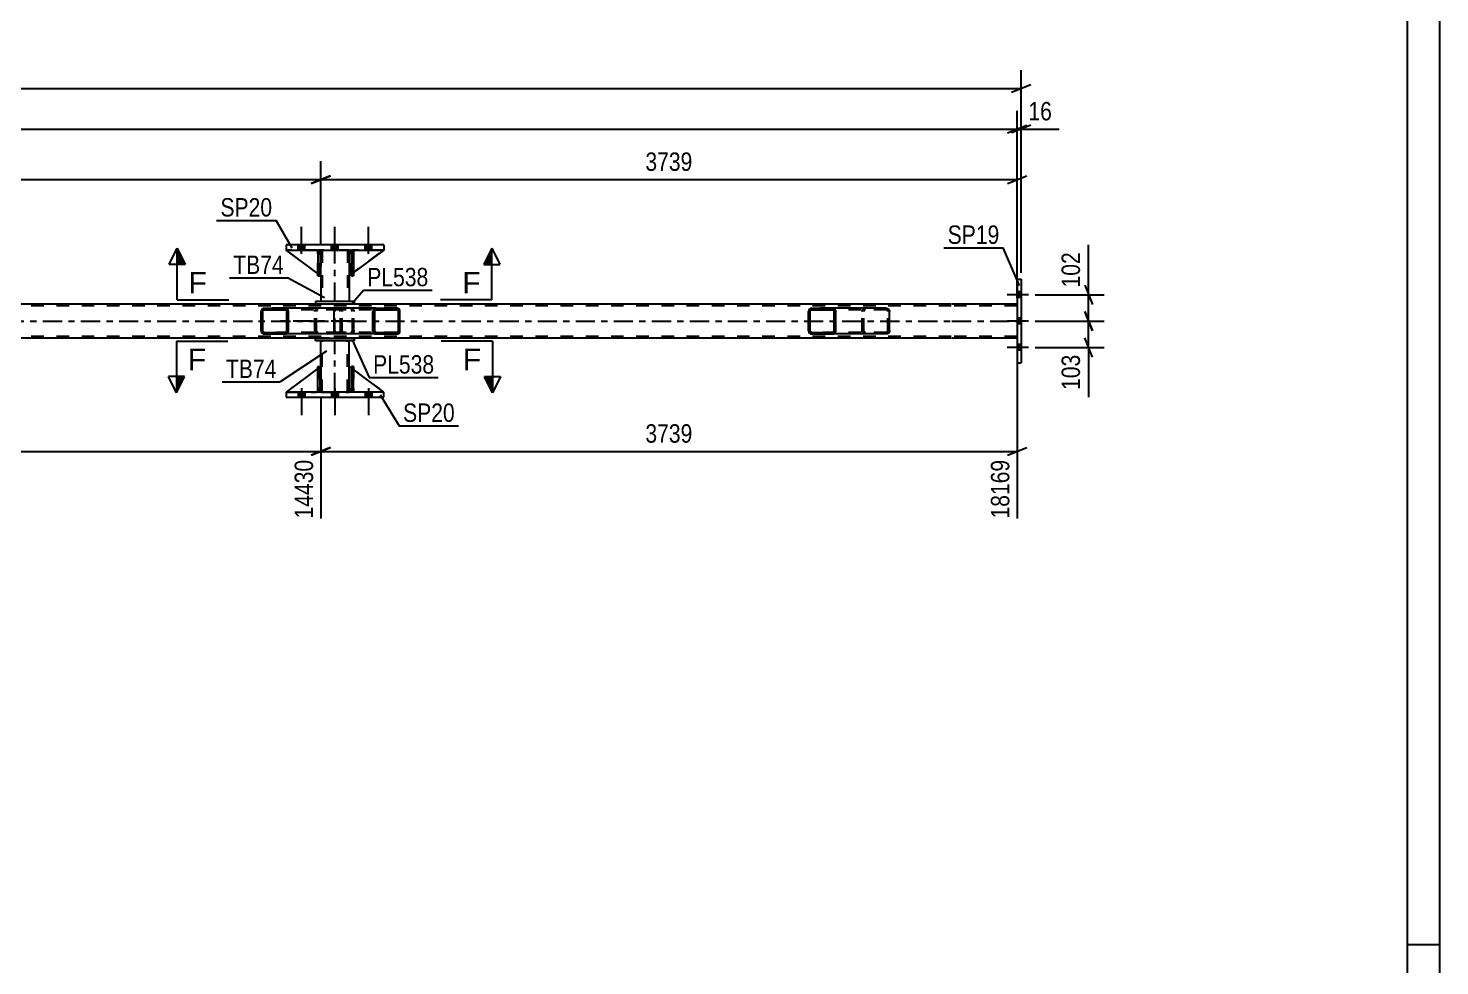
# Model space of a CAD drawing. Header units: millimetres. Extents: x 0 to 841, y 0 to 594.
# Drawn here: x 621.5 to 841, y 145.8 to 291.5 of the extents above; entities that cross this region are included whole.
import ezdxf

# ---------------------------------------------------------------- set-up
doc = ezdxf.new("R2010")
doc.units = ezdxf.units.MM
doc.linetypes.add('DXK_LINE_DOT2', pattern=[3.9198, 1.9599, -1.9599])
doc.linetypes.add('DXK_LINE_DOT3', pattern=[5.9187, 2.979, -0.9799, 0.9799, -0.9799])
doc.styles.add('Arial', font='ARIAL.TTF', dxfattribs={"height": 0.2})
doc.styles.add('Arial Narrow', font='ARIALN.TTF', dxfattribs={"height": 0.2})

# ---------------------------------------------------------------- blocks, each defined once
blk = doc.blocks.new('Unknown-814735472-1133')
at = {"color": 5, "linetype": 'Continuous'}
for p, q in [((841, 0), (841, 594)), ((836, 5), (836, 589)), ((841, 149), (836, 149))]:
    blk.add_line(p, q, dxfattribs=at)
blk = doc.blocks.new('Part-814735472-2934 - 2738')
at = {"color": 7, "linetype": 'DXK_LINE_DOT2'}
for p, q in [((671.75, 256.42), (671.75, 257.02)), ((671.75, 257.02), (671.75, 257.02)), ((671.75, 257.02), (671.75, 253.02)), ((672.07, 257.02), (671.75, 257.02)), ((672.07, 256.42), (672.07, 257.02)), ((672.07, 253.02), (672.07, 257.02)), ((671.75, 253.02), (671.75, 256.42)), ((671.75, 256.42), (672.07, 256.42)), ((672.07, 256.42), (672.07, 253.02)), ((671.75, 253.02), (672.07, 253.02))]:
    blk.add_line(p, q, dxfattribs=at)
blk = doc.blocks.new('Part-814735472-2932 - 2738')
at = {"color": 2, "linetype": 'Continuous'}
for p, q in [((672.07, 257.02), (671.75, 257.02)), ((671.75, 257.02), (671.75, 253.02)), ((672.07, 257.02), (672.07, 257.02)), ((672.07, 257.02), (672.07, 253.02)), ((672.07, 253.02), (671.75, 253.02))]:
    blk.add_line(p, q, dxfattribs=at)
at = {"color": 7, "linetype": 'DXK_LINE_DOT2'}
for p, q in [((671.75, 256.42), (671.75, 257.02)), ((672.07, 256.42), (672.07, 257.02)), ((672.07, 257.02), (672.07, 257.02)), ((672.07, 256.42), (671.75, 256.42)), ((671.75, 256.42), (671.75, 253.02)), ((672.07, 253.02), (672.07, 256.42))]:
    blk.add_line(p, q, dxfattribs=at)
blk = doc.blocks.new('Part-814735472-2886 - 2738')
at = {"linetype": 'Continuous'}
h = blk.add_hatch(dxfattribs=at)
h.set_pattern_fill('', scale=0.7, style=0, pattern_type=0)
h.set_pattern_definition([(45, (679.2664, 247.6884), (-1.57154, 1.57154), [])])
h.paths.add_polyline_path([(679.3, 247.5), (679.27, 247.69), (679.16, 247.84), (678.99, 247.95), (678.8, 247.98), (675.62, 247.98), (675.43, 247.95), (675.26, 247.84), (675.15, 247.69), (675.11, 247.5), (675.11, 244.46), (675.15, 244.28), (675.26, 244.13), (675.43, 244.02), (675.62, 243.98), (678.8, 243.98), (678.99, 244.02), (679.16, 244.13), (679.27, 244.28), (679.3, 244.46)])
h.paths.add_polyline_path([(679.03, 244.37), (678.98, 244.3), (678.9, 244.24), (678.8, 244.22), (675.62, 244.22), (675.52, 244.24), (675.44, 244.3), (675.39, 244.37), (675.37, 244.46), (675.37, 247.5), (675.39, 247.6), (675.44, 247.67), (675.52, 247.73), (675.62, 247.74), (678.8, 247.74), (678.9, 247.73), (678.98, 247.67), (679.03, 247.6), (679.05, 247.5), (679.05, 244.46)])
at = {"color": 2, "linetype": 'Continuous'}
for p, q in [((669.05, 247.5), (669.07, 247.69)), ((669.05, 244.46), (669.05, 247.5)), ((669.07, 247.69), (669.13, 247.84)), ((669.13, 247.84), (669.21, 247.95)), ((669.21, 247.95), (669.32, 247.98)), ((675.62, 247.98), (669.32, 247.98)), ((675.15, 247.69), (675.11, 247.5)), ((675.11, 244.46), (675.11, 247.5)), ((675.37, 247.5), (675.39, 247.6)), ((675.37, 244.46), (675.37, 247.5)), ((675.39, 247.6), (675.44, 247.67)), ((675.62, 247.98), (675.43, 247.95)), ((675.44, 247.67), (675.52, 247.73)), ((675.52, 247.73), (675.62, 247.74)), ((675.62, 247.98), (678.8, 247.98)), ((675.62, 247.74), (678.8, 247.74)), ((678.99, 247.95), (678.8, 247.98)), ((678.8, 247.74), (678.9, 247.73)), ((678.9, 247.73), (678.98, 247.67)), ((678.98, 247.67), (679.03, 247.6)), ((679.03, 247.6), (679.05, 247.5)), ((679.05, 244.46), (679.05, 247.5)), ((679.3, 247.5), (679.27, 247.69)), ((679.3, 244.46), (679.3, 247.5)), ((669.07, 244.28), (669.05, 244.46)), ((669.13, 244.13), (669.07, 244.28)), ((669.21, 244.02), (669.13, 244.13)), ((669.32, 243.98), (669.21, 244.02)), ((675.62, 243.98), (669.32, 243.98)), ((675.11, 244.46), (675.15, 244.28)), ((675.39, 244.37), (675.37, 244.46)), ((675.44, 244.3), (675.39, 244.37)), ((675.43, 244.02), (675.62, 243.98)), ((675.52, 244.24), (675.44, 244.3)), ((675.62, 244.22), (675.52, 244.24)), ((675.62, 244.22), (678.8, 244.22)), ((675.62, 243.98), (678.8, 243.98)), ((678.9, 244.24), (678.8, 244.22)), ((678.8, 243.98), (678.99, 244.02)), ((678.98, 244.3), (678.9, 244.24)), ((679.03, 244.37), (678.98, 244.3)), ((679.05, 244.46), (679.03, 244.37)), ((679.27, 244.28), (679.3, 244.46))]:
    blk.add_line(p, q, dxfattribs=at)
at = {"color": 7, "linetype": 'DXK_LINE_DOT2'}
for p, q in [((669.19, 247.6), (669.18, 247.5)), ((669.18, 244.46), (669.18, 247.5)), ((669.22, 247.67), (669.19, 247.6)), ((669.27, 247.73), (669.22, 247.67)), ((669.32, 247.74), (669.27, 247.73)), ((678.8, 247.74), (669.32, 247.74)), ((670.31, 247.74), (670.31, 247.98)), ((671.65, 247.98), (671.84, 247.95)), ((671.75, 247.73), (671.65, 247.74)), ((671.83, 247.67), (671.75, 247.73)), ((671.88, 247.6), (671.83, 247.67)), ((671.9, 247.5), (671.88, 247.6)), ((671.9, 244.46), (671.9, 247.5)), ((672.12, 247.69), (672.15, 247.5)), ((672.15, 244.46), (672.15, 247.5)), ((678.8, 247.98), (675.62, 247.98)), ((669.18, 244.46), (669.19, 244.37)), ((669.19, 244.37), (669.22, 244.3)), ((669.22, 244.3), (669.27, 244.24)), ((669.27, 244.24), (669.32, 244.22)), ((678.8, 244.22), (669.32, 244.22)), ((670.31, 243.98), (670.31, 244.22)), ((671.65, 244.22), (671.75, 244.24)), ((671.84, 244.02), (671.65, 243.98)), ((671.75, 244.24), (671.83, 244.3)), ((671.83, 244.3), (671.88, 244.37)), ((671.88, 244.37), (671.9, 244.46)), ((672.15, 244.46), (672.12, 244.28)), ((678.8, 243.98), (675.62, 243.98))]:
    blk.add_line(p, q, dxfattribs=at)
for centre, start, end in [((671.67, 247.49), 23.8494, 68.8059), ((671.67, 244.48), 291.1941, 336.1506)]:
    blk.add_arc(centre, 0.492, start, end, dxfattribs=at)
at = {"color": 2, "linetype": 'Continuous'}
for centre, start, end in [((675.6, 247.49), 111.1941, 156.1506), ((678.82, 247.49), 23.8494, 68.8059), ((675.6, 244.48), 203.8494, 248.8059), ((678.82, 244.48), 291.1941, 336.1506)]:
    blk.add_arc(centre, 0.492, start, end, dxfattribs=at)
blk = doc.blocks.new('Part-814735472-2838 - 2738')
at = {"color": 2, "linetype": 'Continuous'}
for p, q in [((666.99, 257.02), (666.99, 256.42)), ((671.39, 257.02), (671.39, 256.42)), ((666.99, 253.02), (666.99, 249.02)), ((671.39, 253.02), (671.39, 249.02))]:
    blk.add_line(p, q, dxfattribs=at)
at = {"color": 7, "linetype": 'DXK_LINE_DOT2'}
for p, q in [((671.39, 257.02), (666.99, 257.02)), ((667.23, 257.02), (667.23, 249.02)), ((671.15, 257.02), (671.15, 249.02)), ((666.99, 256.42), (666.99, 253.02)), ((671.39, 256.42), (671.39, 253.02)), ((671.39, 249.02), (666.99, 249.02))]:
    blk.add_line(p, q, dxfattribs=at)
at = {"color": 7, "linetype": 'DXK_LINE_DOT3'}
blk.add_line((669.19, 249.02), (669.19, 257.02), dxfattribs=at)
blk = doc.blocks.new('Part-814735472-2853 - 2738')
at = {"linetype": 'Continuous'}
h = blk.add_hatch(dxfattribs=at)
h.set_pattern_fill('', scale=0.7, style=0, pattern_type=0)
h.set_pattern_definition([(45, (747.0559, 247.6884), (-1.57154, 1.57154), [])])
h.paths.add_polyline_path([(747.09, 247.5), (747.06, 247.69), (746.95, 247.84), (746.78, 247.95), (746.58, 247.98), (743.35, 247.98), (743.15, 247.95), (742.99, 247.84), (742.88, 247.69), (742.84, 247.5), (742.84, 244.46), (742.88, 244.28), (742.99, 244.13), (743.15, 244.02), (743.35, 243.98), (746.58, 243.98), (746.78, 244.02), (746.95, 244.13), (747.06, 244.28), (747.09, 244.46)])
h.paths.add_polyline_path([(746.82, 244.37), (746.76, 244.3), (746.68, 244.24), (746.58, 244.22), (743.35, 244.22), (743.25, 244.24), (743.17, 244.3), (743.11, 244.37), (743.09, 244.46), (743.09, 247.5), (743.11, 247.6), (743.17, 247.67), (743.25, 247.73), (743.35, 247.74), (746.58, 247.74), (746.68, 247.73), (746.76, 247.67), (746.82, 247.6), (746.84, 247.5), (746.84, 244.46)])
at = {"color": 2, "linetype": 'Continuous'}
for p, q in [((742.88, 247.69), (742.84, 247.5)), ((742.84, 244.46), (742.84, 247.5)), ((743.09, 247.5), (743.11, 247.6)), ((743.09, 244.46), (743.09, 247.5)), ((743.11, 247.6), (743.17, 247.67)), ((743.35, 247.98), (743.15, 247.95)), ((743.17, 247.67), (743.25, 247.73)), ((743.25, 247.73), (743.35, 247.74)), ((743.35, 247.98), (746.58, 247.98)), ((743.35, 247.74), (746.58, 247.74)), ((754.93, 247.98), (746.58, 247.98)), ((746.78, 247.95), (746.58, 247.98)), ((746.58, 247.74), (746.68, 247.73)), ((746.68, 247.73), (746.76, 247.67)), ((746.76, 247.67), (746.82, 247.6)), ((746.82, 247.6), (746.84, 247.5)), ((746.84, 244.46), (746.84, 247.5)), ((747.09, 247.5), (747.06, 247.69)), ((747.09, 244.46), (747.09, 247.5)), ((754.93, 247.98), (755.13, 247.95)), ((755.41, 247.69), (755.44, 247.5)), ((755.44, 244.46), (755.44, 247.5)), ((742.84, 244.46), (742.88, 244.28)), ((743.11, 244.37), (743.09, 244.46)), ((743.17, 244.3), (743.11, 244.37)), ((743.15, 244.02), (743.35, 243.98)), ((743.25, 244.24), (743.17, 244.3)), ((743.35, 244.22), (743.25, 244.24)), ((743.35, 244.22), (746.58, 244.22)), ((743.35, 243.98), (746.58, 243.98)), ((746.68, 244.24), (746.58, 244.22)), ((746.58, 243.98), (746.78, 244.02)), ((754.93, 243.98), (746.58, 243.98)), ((746.76, 244.3), (746.68, 244.24)), ((746.82, 244.37), (746.76, 244.3)), ((746.84, 244.46), (746.82, 244.37)), ((747.06, 244.28), (747.09, 244.46)), ((755.13, 244.02), (754.93, 243.98)), ((755.44, 244.46), (755.41, 244.28))]:
    blk.add_line(p, q, dxfattribs=at)
at = {"color": 7, "linetype": 'DXK_LINE_DOT2'}
for p, q in [((746.58, 247.98), (743.35, 247.98)), ((754.93, 247.74), (743.35, 247.74)), ((751.19, 247.5), (751.23, 247.69)), ((751.19, 244.46), (751.19, 247.5)), ((751.46, 247.6), (751.44, 247.5)), ((751.44, 244.46), (751.44, 247.5)), ((751.52, 247.67), (751.46, 247.6)), ((751.5, 247.95), (751.7, 247.98)), ((751.6, 247.73), (751.52, 247.67)), ((751.7, 247.74), (751.6, 247.73)), ((755.03, 247.73), (754.93, 247.74)), ((755.11, 247.67), (755.03, 247.73)), ((755.17, 247.6), (755.11, 247.67)), ((755.19, 247.5), (755.17, 247.6)), ((755.19, 244.46), (755.19, 247.5)), ((754.93, 244.22), (743.35, 244.22)), ((746.58, 243.98), (743.35, 243.98)), ((751.23, 244.28), (751.19, 244.46)), ((751.44, 244.46), (751.46, 244.37)), ((751.46, 244.37), (751.52, 244.3)), ((751.7, 243.98), (751.5, 244.02)), ((751.52, 244.3), (751.54, 244.28)), ((751.54, 244.28), (751.6, 244.24)), ((751.6, 244.24), (751.7, 244.22)), ((754.93, 244.22), (755.03, 244.24)), ((755.03, 244.24), (755.11, 244.3)), ((755.11, 244.3), (755.17, 244.37)), ((755.17, 244.37), (755.19, 244.46))]:
    blk.add_line(p, q, dxfattribs=at)
at = {"color": 2, "linetype": 'Continuous'}
for centre, start, end in [((743.33, 247.48), 110.7583, 155.68), ((746.6, 247.48), 24.32, 69.2417), ((754.95, 247.48), 24.32, 69.2417), ((743.33, 244.49), 204.32, 249.2417), ((746.6, 244.49), 290.7583, 335.68), ((754.95, 244.49), 290.7583, 335.68)]:
    blk.add_arc(centre, 0.496, start, end, dxfattribs=at)
at = {"color": 7, "linetype": 'DXK_LINE_DOT2'}
for centre, start, end in [((751.68, 247.48), 110.7583, 155.68), ((751.68, 244.49), 204.32, 249.2417)]:
    blk.add_arc(centre, 0.496, start, end, dxfattribs=at)
blk = doc.blocks.new('Part-814735472-2857 - 2738')
at = {"linetype": 'Continuous'}
h = blk.add_hatch(dxfattribs=at)
h.set_pattern_fill('', scale=0.7, style=0, pattern_type=0)
h.set_pattern_definition([(45, (661.9216, 247.6884), (-1.57154, 1.57154), [])])
h.paths.add_polyline_path([(661.96, 247.5), (661.92, 247.69), (661.81, 247.84), (661.65, 247.95), (661.45, 247.98), (658.21, 247.98), (658.02, 247.95), (657.85, 247.84), (657.74, 247.69), (657.7, 247.5), (657.7, 244.46), (657.74, 244.28), (657.85, 244.13), (658.02, 244.02), (658.21, 243.98), (661.45, 243.98), (661.65, 244.02), (661.81, 244.13), (661.92, 244.28), (661.96, 244.46)])
h.paths.add_polyline_path([(661.69, 244.37), (661.63, 244.3), (661.55, 244.24), (661.45, 244.22), (658.21, 244.22), (658.12, 244.24), (658.03, 244.3), (657.98, 244.37), (657.96, 244.46), (657.96, 247.5), (657.98, 247.6), (658.03, 247.67), (658.12, 247.73), (658.21, 247.74), (661.45, 247.74), (661.55, 247.73), (661.63, 247.67), (661.69, 247.6), (661.71, 247.5), (661.71, 244.46)])
at = {"color": 2, "linetype": 'Continuous'}
for p, q in [((657.74, 247.69), (657.7, 247.5)), ((657.7, 244.46), (657.7, 247.5)), ((657.96, 247.5), (657.98, 247.6)), ((657.96, 244.46), (657.96, 247.5)), ((657.98, 247.6), (658.03, 247.67)), ((658.21, 247.98), (658.02, 247.95)), ((658.03, 247.67), (658.12, 247.73)), ((658.12, 247.73), (658.21, 247.74)), ((658.21, 247.98), (661.45, 247.98)), ((658.21, 247.74), (661.45, 247.74)), ((669.32, 247.98), (661.45, 247.98)), ((661.65, 247.95), (661.45, 247.98)), ((661.45, 247.74), (661.55, 247.73)), ((661.55, 247.73), (661.63, 247.67)), ((661.63, 247.67), (661.69, 247.6)), ((661.69, 247.6), (661.71, 247.5)), ((661.71, 244.46), (661.71, 247.5)), ((661.96, 247.5), (661.92, 247.69)), ((661.96, 244.46), (661.96, 247.5)), ((657.7, 244.46), (657.74, 244.28)), ((657.98, 244.37), (657.96, 244.46)), ((658.03, 244.3), (657.98, 244.37)), ((658.02, 244.02), (658.21, 243.98)), ((658.12, 244.24), (658.03, 244.3)), ((658.21, 244.22), (658.12, 244.24)), ((658.21, 244.22), (661.45, 244.22)), ((658.21, 243.98), (661.45, 243.98)), ((661.55, 244.24), (661.45, 244.22)), ((661.45, 243.98), (661.65, 244.02)), ((669.32, 243.98), (661.45, 243.98)), ((661.63, 244.3), (661.55, 244.24)), ((661.69, 244.37), (661.63, 244.3)), ((661.71, 244.46), (661.69, 244.37)), ((661.92, 244.28), (661.96, 244.46))]:
    blk.add_line(p, q, dxfattribs=at)
at = {"color": 7, "linetype": 'DXK_LINE_DOT2'}
for p, q in [((661.45, 247.98), (658.21, 247.98)), ((669.8, 247.74), (658.21, 247.74)), ((666.05, 247.5), (666.09, 247.69)), ((666.05, 244.46), (666.05, 247.5)), ((666.33, 247.6), (666.31, 247.5)), ((666.31, 244.46), (666.31, 247.5)), ((666.38, 247.67), (666.33, 247.6)), ((666.37, 247.95), (666.56, 247.98)), ((666.47, 247.73), (666.38, 247.67)), ((666.56, 247.74), (666.47, 247.73)), ((669.8, 247.98), (669.32, 247.98)), ((669.8, 247.98), (669.99, 247.95)), ((669.9, 247.73), (669.8, 247.74)), ((669.98, 247.67), (669.9, 247.73)), ((670.03, 247.6), (669.98, 247.67)), ((670.05, 247.5), (670.03, 247.6)), ((670.05, 244.46), (670.05, 247.5)), ((670.27, 247.69), (670.31, 247.5)), ((670.31, 244.46), (670.31, 247.5)), ((669.8, 244.22), (658.21, 244.22)), ((661.45, 243.98), (658.21, 243.98)), ((666.09, 244.28), (666.05, 244.46)), ((666.31, 244.46), (666.33, 244.37)), ((666.33, 244.37), (666.38, 244.3)), ((666.56, 243.98), (666.37, 244.02)), ((666.38, 244.3), (666.41, 244.28)), ((666.41, 244.28), (666.47, 244.24)), ((666.47, 244.24), (666.56, 244.22)), ((669.8, 243.98), (669.32, 243.98)), ((669.8, 244.22), (669.9, 244.24)), ((669.99, 244.02), (669.8, 243.98)), ((669.9, 244.24), (669.98, 244.3)), ((669.98, 244.3), (670.03, 244.37)), ((670.03, 244.37), (670.05, 244.46)), ((670.31, 244.46), (670.27, 244.28))]:
    blk.add_line(p, q, dxfattribs=at)
at = {"color": 7, "linetype": 'DXK_LINE_DOT3'}
blk.add_line((671.6, 245.98), (659.83, 245.98), dxfattribs=at)
at = {"color": 2, "linetype": 'Continuous'}
for centre, start, end in [((658.2, 247.48), 110.7583, 155.68), ((661.47, 247.48), 24.32, 69.2417), ((658.2, 244.49), 204.32, 249.2417), ((661.47, 244.49), 290.7583, 335.68)]:
    blk.add_arc(centre, 0.496, start, end, dxfattribs=at)
at = {"color": 7, "linetype": 'DXK_LINE_DOT2'}
for centre, start, end in [((666.54, 247.48), 110.7583, 155.68), ((669.82, 247.48), 24.32, 69.2417), ((666.54, 244.49), 204.32, 249.2417), ((669.82, 244.49), 290.7583, 335.68)]:
    blk.add_arc(centre, 0.496, start, end, dxfattribs=at)
blk = doc.blocks.new('Part-814735472-2913 - 2738')
at = {"color": 2, "linetype": 'Continuous'}
for p, q in [((775.26, 252.48), (775.9, 252.48)), ((775.26, 252.48), (775.26, 239.48)), ((775.9, 252.48), (775.9, 239.48)), ((775.26, 239.48), (775.9, 239.48))]:
    blk.add_line(p, q, dxfattribs=at)
blk = doc.blocks.new('Part-814735472-2919 - 2738')
at = {"color": 7, "linetype": 'DXK_LINE_DOT2'}
for p, q in [((666.55, 238.94), (666.87, 238.94)), ((666.55, 235.54), (666.55, 238.94)), ((666.55, 238.94), (666.55, 234.94)), ((666.87, 238.94), (666.87, 235.54)), ((666.87, 234.94), (666.87, 238.85)), ((666.87, 235.54), (666.55, 235.54)), ((666.55, 234.94), (666.55, 235.54)), ((666.87, 234.94), (666.55, 234.94)), ((666.87, 235.54), (666.87, 234.94)), ((666.87, 234.94), (666.87, 234.94))]:
    blk.add_line(p, q, dxfattribs=at)
blk = doc.blocks.new('Part-814735472-2922 - 2738')
at = {"color": 7, "linetype": 'DXK_LINE_DOT2'}
for p, q in [((671.99, 257.02), (671.75, 256.78)), ((676.79, 257.02), (671.99, 257.02)), ((672.07, 253.52), (671.75, 253.29))]:
    blk.add_line(p, q, dxfattribs=at)
at = {"color": 2, "linetype": 'Continuous'}
for p, q in [((676.79, 257.02), (672.07, 253.52)), ((671.75, 256.78), (671.39, 256.42)), ((671.39, 256.42), (671.39, 253.02)), ((671.75, 253.29), (671.39, 253.02))]:
    blk.add_line(p, q, dxfattribs=at)
blk = doc.blocks.new('Part-814735472-2925 - 2738')
at = {"color": 7, "linetype": 'DXK_LINE_DOT2'}
for p, q in [((671.99, 257.02), (671.39, 256.42)), ((671.39, 253.02), (676.79, 257.02)), ((676.79, 257.02), (671.99, 257.02)), ((671.39, 256.42), (671.39, 253.02))]:
    blk.add_line(p, q, dxfattribs=at)
blk = doc.blocks.new('Part-814735472-2928 - 2738')
at = {"color": 2, "linetype": 'Continuous'}
for p, q in [((666.55, 253.36), (661.59, 257.02)), ((666.55, 256.87), (666.39, 257.02)), ((666.99, 256.42), (666.87, 256.55)), ((666.99, 256.42), (666.99, 256.42)), ((666.99, 253.02), (666.99, 256.42)), ((666.87, 253.12), (666.99, 253.02)), ((666.99, 253.02), (666.99, 253.02))]:
    blk.add_line(p, q, dxfattribs=at)
at = {"color": 7, "linetype": 'DXK_LINE_DOT2'}
for p, q in [((666.39, 257.02), (661.59, 257.02)), ((666.39, 257.02), (666.99, 256.42)), ((666.87, 256.55), (666.55, 256.87)), ((666.99, 256.42), (666.99, 253.02)), ((666.87, 253.12), (666.55, 253.36))]:
    blk.add_line(p, q, dxfattribs=at)
blk = doc.blocks.new('Part-814735472-2931 - 2738')
at = {"color": 7, "linetype": 'DXK_LINE_DOT2'}
for p, q in [((666.99, 253.02), (661.59, 257.02)), ((661.59, 257.02), (666.39, 257.02)), ((666.39, 257.02), (666.99, 256.42)), ((666.99, 256.42), (666.39, 257.02)), ((666.99, 256.42), (666.99, 253.02)), ((666.99, 256.42), (666.99, 256.42)), ((666.99, 256.42), (666.99, 253.02))]:
    blk.add_line(p, q, dxfattribs=at)
blk = doc.blocks.new('Part-814735472-2933 - 2738')
at = {"color": 2, "linetype": 'Continuous'}
for p, q in [((666.87, 257.02), (666.55, 257.02)), ((666.55, 257.02), (666.55, 253.02)), ((666.87, 257.02), (666.87, 257.02)), ((666.87, 257.02), (666.87, 253.02)), ((666.87, 253.02), (666.55, 253.02))]:
    blk.add_line(p, q, dxfattribs=at)
at = {"color": 7, "linetype": 'DXK_LINE_DOT2'}
for p, q in [((666.55, 256.42), (666.55, 257.02)), ((666.87, 256.42), (666.87, 257.02)), ((666.87, 257.02), (666.87, 257.02)), ((666.87, 256.42), (666.55, 256.42)), ((666.55, 256.42), (666.55, 253.02)), ((666.87, 253.02), (666.87, 256.42))]:
    blk.add_line(p, q, dxfattribs=at)
blk = doc.blocks.new('Part-814735472-2935 - 2738')
at = {"color": 7, "linetype": 'DXK_LINE_DOT2'}
for p, q in [((666.55, 256.42), (666.55, 257.02)), ((666.55, 257.02), (666.55, 257.02)), ((666.55, 257.02), (666.55, 253.02)), ((666.87, 257.02), (666.55, 257.02)), ((666.87, 256.42), (666.87, 257.02)), ((666.87, 253.02), (666.87, 257.02)), ((666.55, 253.02), (666.55, 256.42)), ((666.55, 256.42), (666.87, 256.42)), ((666.87, 256.42), (666.87, 253.02)), ((666.55, 253.02), (666.87, 253.02))]:
    blk.add_line(p, q, dxfattribs=at)
blk = doc.blocks.new('Part-814735472-2940 - 2738')
at = {"color": 2, "linetype": 'Continuous'}
for p, q in [((666.99, 238.94), (666.99, 242.94)), ((671.39, 238.94), (671.39, 242.94)), ((666.99, 234.94), (666.99, 235.54)), ((671.39, 234.94), (671.39, 235.54))]:
    blk.add_line(p, q, dxfattribs=at)
at = {"color": 7, "linetype": 'DXK_LINE_DOT2'}
for p, q in [((671.39, 242.94), (666.99, 242.94)), ((667.23, 234.94), (667.23, 242.94)), ((671.15, 234.94), (671.15, 242.94)), ((666.99, 235.54), (666.99, 238.94)), ((671.39, 235.54), (671.39, 238.94)), ((666.99, 234.94), (671.39, 234.94))]:
    blk.add_line(p, q, dxfattribs=at)
at = {"color": 7, "linetype": 'DXK_LINE_DOT3'}
blk.add_line((669.19, 234.94), (669.19, 242.94), dxfattribs=at)
blk = doc.blocks.new('Part-814735472-2945 - 2738')
at = {"color": 2, "linetype": 'Continuous'}
for p, q in [((666.19, 243.34), (672.19, 243.34)), ((666.19, 242.94), (666.19, 243.34)), ((672.19, 242.94), (666.19, 242.94)), ((672.19, 243.34), (672.19, 242.94))]:
    blk.add_line(p, q, dxfattribs=at)
blk = doc.blocks.new('Part-814735472-2950 - 2738')
at = {"color": 2, "linetype": 'Continuous'}
for p, q in [((672.19, 249.02), (666.19, 249.02)), ((666.19, 249.02), (666.19, 248.62)), ((672.19, 248.62), (666.19, 248.62)), ((672.19, 249.02), (672.19, 248.62))]:
    blk.add_line(p, q, dxfattribs=at)
blk = doc.blocks.new('Part-814735472-2953 - 2738')
at = {"color": 7, "linetype": 'DXK_LINE_DOT2'}
for p, q in [((671.39, 235.54), (671.39, 238.94)), ((671.39, 238.94), (676.79, 234.94)), ((671.99, 234.94), (671.39, 235.54)), ((676.79, 234.94), (671.99, 234.94))]:
    blk.add_line(p, q, dxfattribs=at)
blk = doc.blocks.new('Part-814735472-2956 - 2738')
at = {"color": 2, "linetype": 'Continuous'}
for p, q in [((666.55, 238.61), (661.59, 234.94)), ((666.99, 238.94), (666.87, 238.85)), ((666.99, 235.54), (666.99, 238.94)), ((666.55, 235.1), (666.39, 234.94)), ((666.99, 235.54), (666.87, 235.42)), ((666.99, 235.54), (666.99, 235.54))]:
    blk.add_line(p, q, dxfattribs=at)
at = {"color": 7, "linetype": 'DXK_LINE_DOT2'}
for p, q in [((666.87, 238.85), (666.55, 238.61)), ((666.99, 235.54), (666.99, 238.94)), ((661.59, 234.94), (666.39, 234.94)), ((666.99, 235.54), (666.39, 234.94)), ((666.87, 235.42), (666.55, 235.1))]:
    blk.add_line(p, q, dxfattribs=at)
blk = doc.blocks.new('Part-814735472-2959 - 2738')
at = {"color": 7, "linetype": 'DXK_LINE_DOT2'}
for p, q in [((666.99, 238.94), (661.59, 234.94)), ((666.99, 235.54), (666.99, 238.94)), ((666.99, 238.94), (666.99, 235.54)), ((661.59, 234.94), (666.39, 234.94)), ((666.39, 234.94), (666.99, 235.54)), ((666.99, 235.54), (666.39, 234.94)), ((666.99, 235.54), (666.99, 235.54))]:
    blk.add_line(p, q, dxfattribs=at)
blk = doc.blocks.new('Part-814735472-2960 - 2738')
at = {"color": 2, "linetype": 'Continuous'}
for p, q in [((671.75, 234.94), (671.75, 238.94)), ((671.75, 238.94), (672.07, 238.94)), ((672.07, 234.94), (672.07, 238.94)), ((671.75, 234.94), (671.75, 234.94)), ((672.07, 234.94), (671.75, 234.94))]:
    blk.add_line(p, q, dxfattribs=at)
at = {"color": 7, "linetype": 'DXK_LINE_DOT2'}
for p, q in [((671.75, 238.94), (671.75, 235.54)), ((672.07, 235.54), (672.07, 238.94)), ((671.75, 235.54), (671.75, 234.94)), ((671.75, 235.54), (672.07, 235.54)), ((672.07, 234.94), (672.07, 235.54)), ((672.07, 234.94), (672.07, 234.94))]:
    blk.add_line(p, q, dxfattribs=at)
blk = doc.blocks.new('Part-814735472-2961 - 2738')
at = {"color": 2, "linetype": 'Continuous'}
for p, q in [((666.55, 234.94), (666.55, 238.94)), ((666.55, 238.94), (666.87, 238.94)), ((666.87, 234.94), (666.87, 238.94)), ((666.55, 234.94), (666.55, 234.94)), ((666.87, 234.94), (666.55, 234.94))]:
    blk.add_line(p, q, dxfattribs=at)
at = {"color": 7, "linetype": 'DXK_LINE_DOT2'}
for p, q in [((666.55, 238.94), (666.55, 235.54)), ((666.87, 235.54), (666.87, 238.94)), ((666.55, 235.54), (666.55, 234.94)), ((666.55, 235.54), (666.87, 235.54)), ((666.87, 234.94), (666.87, 235.54)), ((666.87, 234.94), (666.87, 234.94))]:
    blk.add_line(p, q, dxfattribs=at)
blk = doc.blocks.new('Part-814735472-2962 - 2738')
at = {"color": 7, "linetype": 'DXK_LINE_DOT2'}
for p, q in [((672.07, 238.94), (671.75, 238.94)), ((671.75, 235.54), (671.75, 238.94)), ((671.75, 238.94), (671.75, 234.94)), ((672.07, 238.94), (672.07, 235.54)), ((672.07, 234.94), (672.07, 238.94)), ((672.07, 235.54), (671.75, 235.54)), ((671.75, 234.94), (671.75, 235.54)), ((672.07, 234.94), (671.75, 234.94)), ((672.07, 235.54), (672.07, 234.94)), ((672.07, 234.94), (672.07, 234.94))]:
    blk.add_line(p, q, dxfattribs=at)
blk = doc.blocks.new('Part-814735472-2967 - 2738')
at = {"color": 7, "linetype": 'DXK_LINE_DOT2'}
for p, q in [((765.04, 248.38), (102.93, 248.38)), ((672.19, 248.62), (666.19, 248.62)), ((775.26, 248.38), (765.14, 248.38)), ((775.26, 248.62), (775.26, 243.34)), ((765.04, 243.58), (102.93, 243.58)), ((672.19, 243.34), (666.19, 243.34)), ((775.26, 243.58), (765.14, 243.58))]:
    blk.add_line(p, q, dxfattribs=at)
at = {"color": 2, "linetype": 'Continuous'}
for p, q in [((666.19, 248.62), (501.92, 248.62)), ((765.04, 248.62), (672.19, 248.62)), ((775.26, 248.62), (765.14, 248.62)), ((666.19, 243.34), (501.92, 243.34)), ((765.04, 243.34), (672.19, 243.34)), ((775.26, 243.34), (765.14, 243.34))]:
    blk.add_line(p, q, dxfattribs=at)
at = {"color": 7, "linetype": 'DXK_LINE_DOT3'}
for p, q in [((102.93, 245.98), (765.04, 245.98)), ((765.14, 245.98), (775.26, 245.98))]:
    blk.add_line(p, q, dxfattribs=at)
blk = doc.blocks.new('Part-814735472-2974 - 2738')
at = {"color": 2, "linetype": 'Continuous'}
for p, q in [((676.79, 257.82), (661.59, 257.82)), ((661.59, 257.82), (661.59, 257.02)), ((661.59, 257.02), (676.79, 257.02)), ((676.79, 257.82), (676.79, 257.02))]:
    blk.add_line(p, q, dxfattribs=at)
blk = doc.blocks.new('Part-814735472-2979 - 2738')
at = {"color": 2, "linetype": 'Continuous'}
for p, q in [((676.79, 234.94), (661.59, 234.94)), ((661.59, 234.94), (661.59, 234.14)), ((676.79, 234.14), (676.79, 234.94)), ((661.59, 234.14), (676.79, 234.14))]:
    blk.add_line(p, q, dxfattribs=at)
blk = doc.blocks.new('Part-814735472-2982 - 2738')
at = {"color": 2, "linetype": 'Continuous'}
for p, q in [((671.39, 235.54), (671.39, 238.94)), ((671.75, 238.68), (671.39, 238.94)), ((676.79, 234.94), (672.07, 238.45)), ((671.75, 235.19), (671.39, 235.54))]:
    blk.add_line(p, q, dxfattribs=at)
at = {"color": 7, "linetype": 'DXK_LINE_DOT2'}
for p, q in [((672.07, 238.45), (671.75, 238.68)), ((671.99, 234.94), (671.75, 235.19)), ((676.79, 234.94), (671.99, 234.94)), ((676.79, 234.94), (676.79, 234.94)), ((676.79, 234.94), (676.79, 234.94))]:
    blk.add_line(p, q, dxfattribs=at)
blk = doc.blocks.new('Bolt-814735472-3001 - 2738')
at = {"linetype": 'Continuous'}
for points in [[(664.51, 234.94), (663.47, 234.94), (663.47, 234.14), (664.51, 234.14)], [(664.51, 234.94), (663.47, 234.94), (663.47, 234.14), (664.51, 234.14)], [(664.51, 234.94), (663.47, 234.94), (663.47, 234.14), (664.51, 234.14)], [(669.71, 234.94), (668.67, 234.94), (668.67, 234.14), (669.71, 234.14)], [(669.71, 234.94), (668.67, 234.94), (668.67, 234.14), (669.71, 234.14)], [(674.91, 234.94), (673.87, 234.94), (673.87, 234.14), (674.91, 234.14)], [(674.91, 234.94), (673.87, 234.94), (673.87, 234.14), (674.91, 234.14)], [(674.91, 234.94), (673.87, 234.94), (673.87, 234.14), (674.91, 234.14)]]:
    blk.add_hatch(color=1, dxfattribs=at).paths.add_polyline_path(points)
at = {"color": 1, "linetype": 'Continuous'}
for p, q in [((663.47, 234.94), (663.47, 234.14)), ((663.47, 234.94), (663.47, 234.14)), ((663.47, 234.94), (663.47, 234.14)), ((663.99, 235.54), (663.99, 231.34)), ((663.99, 235.54), (663.99, 231.34)), ((663.99, 235.54), (663.99, 231.34)), ((664.51, 234.94), (664.51, 234.14)), ((664.51, 234.94), (664.51, 234.14)), ((664.51, 234.94), (664.51, 234.14)), ((668.67, 234.94), (668.67, 234.14)), ((668.67, 234.94), (668.67, 234.14)), ((669.19, 235.54), (669.19, 231.34)), ((669.19, 235.54), (669.19, 231.34)), ((669.71, 234.94), (669.71, 234.14)), ((669.71, 234.94), (669.71, 234.14)), ((673.87, 234.94), (673.87, 234.14)), ((673.87, 234.94), (673.87, 234.14)), ((673.87, 234.94), (673.87, 234.14)), ((674.39, 235.54), (674.39, 231.34)), ((674.39, 235.54), (674.39, 231.34)), ((674.39, 235.54), (674.39, 231.34)), ((674.91, 234.94), (674.91, 234.14)), ((674.91, 234.94), (674.91, 234.14)), ((674.91, 234.94), (674.91, 234.14))]:
    blk.add_line(p, q, dxfattribs=at)
blk = doc.blocks.new('Bolt-814735472-3002 - 2738')
at = {"linetype": 'Continuous'}
for points in [[(663.47, 257.02), (664.51, 257.02), (664.51, 257.82), (663.47, 257.82)], [(663.47, 257.02), (664.51, 257.02), (664.51, 257.82), (663.47, 257.82)], [(663.47, 257.02), (664.51, 257.02), (664.51, 257.82), (663.47, 257.82)], [(668.67, 257.02), (669.71, 257.02), (669.71, 257.82), (668.67, 257.82)], [(668.67, 257.02), (669.71, 257.02), (669.71, 257.82), (668.67, 257.82)], [(673.87, 257.02), (674.91, 257.02), (674.91, 257.82), (673.87, 257.82)], [(673.87, 257.02), (674.91, 257.02), (674.91, 257.82), (673.87, 257.82)], [(673.87, 257.02), (674.91, 257.02), (674.91, 257.82), (673.87, 257.82)]]:
    blk.add_hatch(color=1, dxfattribs=at).paths.add_polyline_path(points)
at = {"color": 1, "linetype": 'Continuous'}
for p, q in [((663.99, 256.42), (663.99, 260.62)), ((663.99, 256.42), (663.99, 260.62)), ((663.99, 256.42), (663.99, 260.62)), ((669.19, 256.42), (669.19, 260.62)), ((669.19, 256.42), (669.19, 260.62)), ((674.39, 256.42), (674.39, 260.62)), ((674.39, 256.42), (674.39, 260.62)), ((674.39, 256.42), (674.39, 260.62)), ((663.47, 257.02), (663.47, 257.82)), ((663.47, 257.02), (663.47, 257.82)), ((663.47, 257.02), (663.47, 257.82)), ((664.51, 257.02), (664.51, 257.82)), ((664.51, 257.02), (664.51, 257.82)), ((664.51, 257.02), (664.51, 257.82)), ((668.67, 257.02), (668.67, 257.82)), ((668.67, 257.02), (668.67, 257.82)), ((669.71, 257.02), (669.71, 257.82)), ((669.71, 257.02), (669.71, 257.82)), ((673.87, 257.02), (673.87, 257.82)), ((673.87, 257.02), (673.87, 257.82)), ((673.87, 257.02), (673.87, 257.82)), ((674.91, 257.02), (674.91, 257.82)), ((674.91, 257.02), (674.91, 257.82)), ((674.91, 257.02), (674.91, 257.82))]:
    blk.add_line(p, q, dxfattribs=at)
blk = doc.blocks.new('Bolt-814735472-3016 - 2738')
at = {"linetype": 'Continuous'}
for points in [[(775.9, 249.64), (775.9, 250.52), (775.26, 250.52), (775.26, 249.64)], [(775.9, 249.64), (775.9, 250.52), (775.26, 250.52), (775.26, 249.64)], [(775.9, 249.64), (775.9, 250.52), (775.26, 250.52), (775.26, 249.64)], [(775.9, 245.54), (775.9, 246.42), (775.26, 246.42), (775.26, 245.54)], [(775.9, 245.54), (775.9, 246.42), (775.26, 246.42), (775.26, 245.54)], [(775.9, 241.44), (775.9, 242.32), (775.26, 242.32), (775.26, 241.44)], [(775.9, 241.44), (775.9, 242.32), (775.26, 242.32), (775.26, 241.44)], [(775.9, 241.44), (775.9, 242.32), (775.26, 242.32), (775.26, 241.44)]]:
    blk.add_hatch(color=1, dxfattribs=at).paths.add_polyline_path(points)
at = {"color": 1, "linetype": 'Continuous'}
for p, q in [((775.9, 250.52), (775.26, 250.52)), ((775.9, 250.52), (775.26, 250.52)), ((775.9, 250.52), (775.26, 250.52)), ((777.06, 250.08), (773.74, 250.08)), ((777.06, 250.08), (773.74, 250.08)), ((777.06, 250.08), (773.74, 250.08)), ((775.9, 249.64), (775.26, 249.64)), ((775.9, 249.64), (775.26, 249.64)), ((775.9, 249.64), (775.26, 249.64)), ((777.06, 245.98), (773.74, 245.98)), ((777.06, 245.98), (773.74, 245.98)), ((775.9, 246.42), (775.26, 246.42)), ((775.9, 246.42), (775.26, 246.42)), ((775.9, 245.54), (775.26, 245.54)), ((775.9, 245.54), (775.26, 245.54)), ((777.06, 241.88), (773.74, 241.88)), ((777.06, 241.88), (773.74, 241.88)), ((777.06, 241.88), (773.74, 241.88)), ((775.9, 242.32), (775.26, 242.32)), ((775.9, 242.32), (775.26, 242.32)), ((775.9, 242.32), (775.26, 242.32)), ((775.9, 241.44), (775.26, 241.44)), ((775.9, 241.44), (775.26, 241.44)), ((775.9, 241.44), (775.26, 241.44))]:
    blk.add_line(p, q, dxfattribs=at)
blk = doc.blocks.new('StraightDimension-814735472-3163 - 2738')
at = {"color": 7, "linetype": 'Continuous'}
for p, q in [((775.26, 242.34), (775.26, 215.29)), ((666.99, 233.94), (666.99, 215.29)), ((668.49, 226.33), (665.49, 225.13)), ((773.76, 225.13), (776.76, 226.33)), ((666.99, 225.73), (775.26, 225.73))]:
    blk.add_line(p, q, dxfattribs=at)
at = {"color": 0}
blk.add_wipeout([(725.38, 226.48), (725.38, 230.68), (716.87, 230.68), (716.87, 226.48)], dxfattribs=at)
at = {"color": 0, "linetype": 'Continuous'}
blk.add_wipeout([(774.66, 225.03), (770.46, 225.03), (770.46, 214.69), (774.66, 214.69)], dxfattribs=at)
at = {"color": 3, "style": 'Arial Narrow'}
blk.add_text('3739', height=2.863, dxfattribs=at).set_placement((717.47, 227.08))
at = {"color": 3, "linetype": 'Continuous', "style": 'Arial Narrow'}
blk.add_text('18169', height=2.863, rotation=90.0002, dxfattribs=at).set_placement((774.06, 215.29))
blk = doc.blocks.new('StraightDimension-814735472-3142 - 2738')
at = {"color": 7, "linetype": 'Continuous'}
for p, q in [((496.72, 258.02), (496.72, 270.84)), ((666.99, 258.02), (666.99, 270.84)), ((498.22, 268.59), (495.22, 267.39)), ((496.72, 267.99), (666.99, 267.99)), ((665.49, 267.39), (668.49, 268.59))]:
    blk.add_line(p, q, dxfattribs=at)
at = {"color": 0}
blk.add_wipeout([(586.11, 268.74), (586.11, 272.94), (577.6, 272.94), (577.6, 268.74)], dxfattribs=at)
at = {"color": 3, "style": 'Arial Narrow'}
blk.add_text('4257', height=2.863, dxfattribs=at).set_placement((578.2, 269.34))
blk = doc.blocks.new('StraightDimension-814735472-3147 - 2738')
at = {"color": 7, "linetype": 'Continuous'}
for p, q in [((666.99, 258.02), (666.99, 270.84)), ((775.26, 249.62), (775.26, 270.84)), ((668.49, 268.59), (665.49, 267.39)), ((666.99, 267.99), (775.26, 267.99)), ((773.76, 267.39), (776.76, 268.59))]:
    blk.add_line(p, q, dxfattribs=at)
at = {"color": 0}
blk.add_wipeout([(725.38, 268.74), (725.38, 272.94), (716.87, 272.94), (716.87, 268.74)], dxfattribs=at)
at = {"color": 3, "style": 'Arial Narrow'}
blk.add_text('3739', height=2.863, dxfattribs=at).set_placement((717.47, 269.34))
blk = doc.blocks.new('StraightDimension-814735472-3152 - 2738')
at = {"color": 7, "linetype": 'Continuous'}
for p, q in [((775.9, 253.48), (775.9, 285)), ((92.07, 282.15), (775.9, 282.15)), ((774.4, 281.55), (777.4, 282.75))]:
    blk.add_line(p, q, dxfattribs=at)
blk = doc.blocks.new('StraightDimension-814735472-3170 - 2738')
at = {"color": 7, "linetype": 'Continuous'}
for p, q in [((496.72, 233.94), (496.72, 215.29)), ((666.99, 233.94), (666.99, 215.29)), ((498.22, 226.33), (495.22, 225.13)), ((665.49, 225.13), (668.49, 226.33)), ((496.72, 225.73), (666.99, 225.73))]:
    blk.add_line(p, q, dxfattribs=at)
at = {"color": 0}
blk.add_wipeout([(586.11, 226.48), (586.11, 230.68), (577.6, 230.68), (577.6, 226.48)], dxfattribs=at)
at = {"color": 0, "linetype": 'Continuous'}
blk.add_wipeout([(666.39, 225.03), (662.19, 225.03), (662.19, 214.69), (666.39, 214.69)], dxfattribs=at)
at = {"color": 3, "style": 'Arial Narrow'}
blk.add_text('4257', height=2.863, dxfattribs=at).set_placement((578.2, 227.08))
at = {"color": 3, "linetype": 'Continuous', "style": 'Arial Narrow'}
blk.add_text('14430', height=2.863, rotation=90.0002, dxfattribs=at).set_placement((665.79, 215.29))
blk = doc.blocks.new('StraightDimension-814735472-7478 - 2738')
at = {"color": 7, "linetype": 'Continuous'}
for p, q in [((775.26, 253.48), (775.26, 278.69)), ((92.71, 275.84), (775.26, 275.84)), ((773.76, 275.24), (776.76, 276.44))]:
    blk.add_line(p, q, dxfattribs=at)
blk = doc.blocks.new('StraightDimension-814735472-7477 - 2738')
at = {"color": 7, "linetype": 'Continuous'}
for p, q in [((775.26, 253.48), (775.26, 278.69)), ((775.9, 253.48), (775.9, 278.69)), ((773.76, 275.24), (776.76, 276.44)), ((777.4, 276.44), (774.4, 275.24)), ((775.26, 275.84), (775.9, 275.84))]:
    blk.add_line(p, q, dxfattribs=at)
at = {"color": 0}
blk.add_wipeout([(781.29, 276.59), (781.29, 280.79), (776.43, 280.79), (776.43, 276.59)], dxfattribs=at)
at = {"color": 7, "linetype": 'Continuous'}
blk.add_line((775.9, 275.84), (781.81, 275.84), dxfattribs=at)
blk.add_line((775.9, 275.84), (781.81, 275.84), dxfattribs=at)
at = {"color": 3, "style": 'Arial Narrow'}
blk.add_text('16', height=2.863, dxfattribs=at).set_placement((777.03, 277.19))
blk = doc.blocks.new('StraightDimension-814735472-12197 - 2738')
at = {"color": 7, "linetype": 'Continuous'}
for p, q in [((785.8, 251.58), (787, 248.58)), ((778.06, 250.08), (788.8, 250.08)), ((786.4, 245.98), (786.4, 250.08)), ((778.06, 245.98), (788.8, 245.98)), ((787, 244.48), (785.8, 247.48))]:
    blk.add_line(p, q, dxfattribs=at)
at = {"color": 0}
blk.add_wipeout([(785.65, 257.29), (781.45, 257.29), (781.45, 250.61), (785.65, 250.61)], dxfattribs=at)
at = {"color": 7, "linetype": 'Continuous'}
blk.add_line((786.4, 250.08), (786.4, 257.82), dxfattribs=at)
blk.add_line((786.4, 250.08), (786.4, 257.82), dxfattribs=at)
at = {"color": 3, "style": 'Arial Narrow'}
blk.add_text('102', height=2.863, rotation=90.0002, dxfattribs=at).set_placement((785.05, 251.21))
blk = doc.blocks.new('StraightDimension-814735472-12198 - 2738')
at = {"color": 7, "linetype": 'Continuous'}
for p, q in [((778.06, 245.98), (788.8, 245.98)), ((785.8, 247.48), (787, 244.48)), ((786.4, 241.88), (786.4, 245.98)), ((778.06, 241.88), (788.8, 241.88)), ((787, 240.38), (785.8, 243.38))]:
    blk.add_line(p, q, dxfattribs=at)
at = {"color": 0}
blk.add_wipeout([(785.65, 241.36), (781.45, 241.36), (781.45, 234.68), (785.65, 234.68)], dxfattribs=at)
at = {"color": 7, "linetype": 'Continuous'}
blk.add_line((786.4, 241.88), (786.4, 234.15), dxfattribs=at)
blk.add_line((786.4, 241.88), (786.4, 234.15), dxfattribs=at)
at = {"color": 3, "style": 'Arial Narrow'}
blk.add_text('103', height=2.863, rotation=90.0002, dxfattribs=at).set_placement((785.05, 235.28))
blk = doc.blocks.new('SectionMark-814735472-3250 - 2738')
at = {"color": 6, "linetype": 'Continuous'}
for p, q in [((644.56, 242.85), (644.56, 234.85)), ((693.69, 242.85), (693.69, 234.85)), ((644.56, 234.85), (643.31, 237.35)), ((694.94, 237.35), (693.69, 234.85))]:
    blk.add_line(p, q, dxfattribs=at)
at = {"color": 0, "linetype": 'Continuous'}
for points in [[(649.16, 238.35), (649.16, 241.85), (646.31, 241.85), (646.31, 238.35)], [(691.94, 238.35), (691.94, 241.85), (689.09, 241.85), (689.09, 238.35)]]:
    blk.add_wipeout(points, dxfattribs=at)
at = {"linetype": 'Continuous'}
for points in [[(644.56, 237.35), (645.81, 237.35), (644.56, 234.85)], [(692.44, 237.35), (693.69, 237.35), (693.69, 234.85)]]:
    blk.add_hatch(color=6, dxfattribs=at).paths.add_polyline_path(points)
at = {"color": 6, "linetype": 'Continuous'}
for p, q in [((644.56, 242.85), (652.56, 242.85)), ((693.69, 242.85), (685.69, 242.85)), ((645.81, 237.35), (643.31, 237.35)), ((644.56, 234.85), (645.81, 237.35)), ((692.44, 237.35), (694.94, 237.35)), ((693.69, 234.85), (692.44, 237.35))]:
    blk.add_line(p, q, dxfattribs=at)
at = {"color": 3, "linetype": 'Continuous', "style": 'Arial'}
for p in [(646.31, 238.35), (689.09, 238.35)]:
    blk.add_text('F', height=3.34, dxfattribs=at).set_placement(p)
blk = doc.blocks.new('Mark-814735472-2834 - 2738')
at = {"color": 0}
blk.add_wipeout([(661.24, 253.31), (661.24, 256.31), (653.38, 256.31), (653.38, 253.31)], dxfattribs=at)
blk.add_wipeout([(661.24, 253.31), (661.24, 256.31), (653.38, 256.31), (653.38, 253.31)], dxfattribs=at)
at = {"color": 30, "linetype": 'Continuous'}
for p in [(652.78, 252.71), (667.59, 249.58)]:
    blk.add_line(p, (661.84, 252.71), dxfattribs=at)
at = {"color": 3, "style": 'Arial Narrow'}
blk.add_text('TB74', height=2.863, dxfattribs=at).set_placement((653.38, 253.31))
blk = doc.blocks.new('Mark-814735472-2909 - 2738')
at = {"color": 0}
blk.add_wipeout([(772.52, 257.99), (772.52, 260.99), (764.48, 260.99), (764.48, 257.99)], dxfattribs=at)
blk.add_wipeout([(772.52, 257.99), (772.52, 260.99), (764.48, 260.99), (764.48, 257.99)], dxfattribs=at)
at = {"color": 30, "linetype": 'Continuous'}
for p in [(763.88, 257.39), (775.67, 251.52)]:
    blk.add_line(p, (773.12, 257.39), dxfattribs=at)
at = {"color": 3, "style": 'Arial Narrow'}
blk.add_text('SP19', height=2.863, dxfattribs=at).set_placement((764.48, 257.99))
blk = doc.blocks.new('Mark-814735472-2936 - 2738')
at = {"color": 0}
blk.add_wipeout([(660.1, 237.13), (660.1, 240.13), (652.24, 240.13), (652.24, 237.13)], dxfattribs=at)
blk.add_wipeout([(660.1, 237.13), (660.1, 240.13), (652.24, 240.13), (652.24, 237.13)], dxfattribs=at)
at = {"color": 30, "linetype": 'Continuous'}
for p in [(667.88, 241.33), (651.64, 236.53)]:
    blk.add_line(p, (660.7, 236.53), dxfattribs=at)
at = {"color": 3, "style": 'Arial Narrow'}
blk.add_text('TB74', height=2.863, dxfattribs=at).set_placement((652.24, 237.13))
blk = doc.blocks.new('Mark-814735472-2941 - 2738')
at = {"color": 0}
blk.add_wipeout([(684.64, 237.82), (684.64, 240.82), (675.13, 240.82), (675.13, 237.82)], dxfattribs=at)
blk.add_wipeout([(684.64, 237.82), (684.64, 240.82), (675.13, 240.82), (675.13, 237.82)], dxfattribs=at)
at = {"color": 30, "linetype": 'Continuous'}
for p, q in [((671.88, 243.08), (674.53, 237.22)), ((674.53, 237.22), (685.24, 237.22))]:
    blk.add_line(p, q, dxfattribs=at)
at = {"color": 3, "style": 'Arial Narrow'}
blk.add_text('PL538', height=2.863, dxfattribs=at).set_placement((675.13, 237.82))
blk = doc.blocks.new('Mark-814735472-2946 - 2738')
at = {"color": 0}
blk.add_wipeout([(683.72, 251.4), (683.72, 254.4), (674.22, 254.4), (674.22, 251.4)], dxfattribs=at)
blk.add_wipeout([(683.72, 251.4), (683.72, 254.4), (674.22, 254.4), (674.22, 251.4)], dxfattribs=at)
at = {"color": 30, "linetype": 'Continuous'}
for p, q in [((671.91, 248.82), (673.62, 250.8)), ((673.62, 250.8), (684.32, 250.8))]:
    blk.add_line(p, q, dxfattribs=at)
at = {"color": 3, "style": 'Arial Narrow'}
blk.add_text('PL538', height=2.863, dxfattribs=at).set_placement((674.22, 251.4))
blk = doc.blocks.new('Mark-814735472-2970 - 2738')
at = {"color": 0}
blk.add_wipeout([(659.43, 262.24), (659.43, 265.24), (651.39, 265.24), (651.39, 262.24)], dxfattribs=at)
blk.add_wipeout([(659.43, 262.24), (659.43, 265.24), (651.39, 265.24), (651.39, 262.24)], dxfattribs=at)
at = {"color": 30, "linetype": 'Continuous'}
for p in [(650.79, 261.64), (662.53, 257.31)]:
    blk.add_line(p, (660.03, 261.64), dxfattribs=at)
at = {"color": 3, "style": 'Arial Narrow'}
blk.add_text('SP20', height=2.863, dxfattribs=at).set_placement((651.39, 262.24))
blk = doc.blocks.new('Mark-814735472-2975 - 2738')
at = {"color": 0}
blk.add_wipeout([(687.83, 230.31), (687.83, 233.31), (679.79, 233.31), (679.79, 230.31)], dxfattribs=at)
blk.add_wipeout([(687.83, 230.31), (687.83, 233.31), (679.79, 233.31), (679.79, 230.31)], dxfattribs=at)
at = {"color": 30, "linetype": 'Continuous'}
for p, q in [((676.24, 234.53), (679.19, 229.71)), ((679.19, 229.71), (688.43, 229.71))]:
    blk.add_line(p, q, dxfattribs=at)
at = {"color": 3, "style": 'Arial Narrow'}
blk.add_text('SP20', height=2.863, dxfattribs=at).set_placement((679.79, 230.31))
blk = doc.blocks.new('SectionMark-814735472-3254 - 2738')
at = {"color": 6, "linetype": 'Continuous'}
for p, q in [((643.42, 254.8), (644.67, 257.3)), ((644.67, 249.3), (644.67, 257.3)), ((693.6, 249.3), (693.6, 257.3)), ((693.6, 257.3), (694.85, 254.8))]:
    blk.add_line(p, q, dxfattribs=at)
at = {"color": 0, "linetype": 'Continuous'}
for points in [[(649.27, 250.3), (649.27, 253.8), (646.42, 253.8), (646.42, 250.3)], [(691.85, 250.3), (691.85, 253.8), (688.99, 253.8), (688.99, 250.3)]]:
    blk.add_wipeout(points, dxfattribs=at)
at = {"linetype": 'Continuous'}
for points in [[(645.92, 254.8), (644.67, 254.8), (644.67, 257.3)], [(693.6, 254.8), (692.35, 254.8), (693.6, 257.3)]]:
    blk.add_hatch(color=6, dxfattribs=at).paths.add_polyline_path(points)
at = {"color": 6, "linetype": 'Continuous'}
for p, q in [((644.67, 257.3), (645.92, 254.8)), ((693.6, 257.3), (692.35, 254.8)), ((645.92, 254.8), (643.42, 254.8)), ((692.35, 254.8), (694.85, 254.8)), ((644.67, 249.3), (652.67, 249.3)), ((693.6, 249.3), (685.6, 249.3))]:
    blk.add_line(p, q, dxfattribs=at)
at = {"color": 3, "linetype": 'Continuous', "style": 'Arial'}
for p in [(646.42, 250.3), (688.99, 250.3)]:
    blk.add_text('F', height=3.34, dxfattribs=at).set_placement(p)

msp = doc.modelspace()

# ---------------------------------------------------------------- block references
for name in ['Unknown-814735472-1133', 'Bolt-814735472-3002 - 2738', 'Part-814735472-2974 - 2738', 'Part-814735472-2928 - 2738', 'Part-814735472-2931 - 2738', 'Part-814735472-2933 - 2738', 'Part-814735472-2935 - 2738', 'Part-814735472-2838 - 2738', 'Part-814735472-2922 - 2738', 'Part-814735472-2925 - 2738', 'Part-814735472-2934 - 2738', 'Part-814735472-2932 - 2738', 'Part-814735472-2913 - 2738', 'Bolt-814735472-3016 - 2738', 'Part-814735472-2967 - 2738', 'Part-814735472-2950 - 2738', 'Part-814735472-2857 - 2738', 'Part-814735472-2886 - 2738', 'Part-814735472-2853 - 2738', 'Part-814735472-2945 - 2738', 'Part-814735472-2940 - 2738', 'Part-814735472-2956 - 2738', 'Part-814735472-2959 - 2738', 'Part-814735472-2919 - 2738', 'Part-814735472-2961 - 2738', 'Part-814735472-2953 - 2738', 'Part-814735472-2982 - 2738', 'Part-814735472-2960 - 2738', 'Part-814735472-2962 - 2738', 'Part-814735472-2979 - 2738', 'Bolt-814735472-3001 - 2738']:
    msp.add_blockref(name, (0, 0))

# ---------------------------------------------------------------- next in the draw order: block references
for name in ['StraightDimension-814735472-3142 - 2738', 'StraightDimension-814735472-3163 - 2738']:
    msp.add_blockref(name, (0, 0))

# ---------------------------------------------------------------- next in the draw order: block references
for name in ['StraightDimension-814735472-3147 - 2738', 'StraightDimension-814735472-3170 - 2738']:
    msp.add_blockref(name, (0, 0))

# ---------------------------------------------------------------- next in the draw order: block references
for name in ['StraightDimension-814735472-3152 - 2738', 'SectionMark-814735472-3250 - 2738']:
    msp.add_blockref(name, (0, 0))

# ---------------------------------------------------------------- next in the draw order: block references
for name in ['StraightDimension-814735472-7478 - 2738', 'Mark-814735472-2941 - 2738', 'Mark-814735472-2936 - 2738', 'Mark-814735472-2975 - 2738']:
    msp.add_blockref(name, (0, 0))

# ---------------------------------------------------------------- next in the draw order: block references
for name in ['StraightDimension-814735472-7477 - 2738', 'Mark-814735472-2834 - 2738', 'Mark-814735472-2946 - 2738']:
    msp.add_blockref(name, (0, 0))

# ---------------------------------------------------------------- next in the draw order: block references
for name in ['Mark-814735472-2970 - 2738', 'Mark-814735472-2909 - 2738', 'StraightDimension-814735472-12197 - 2738']:
    msp.add_blockref(name, (0, 0))

# ---------------------------------------------------------------- next in the draw order: block references
for name in ['SectionMark-814735472-3254 - 2738', 'StraightDimension-814735472-12198 - 2738']:
    msp.add_blockref(name, (0, 0))

doc.saveas('drawing.dxf')
